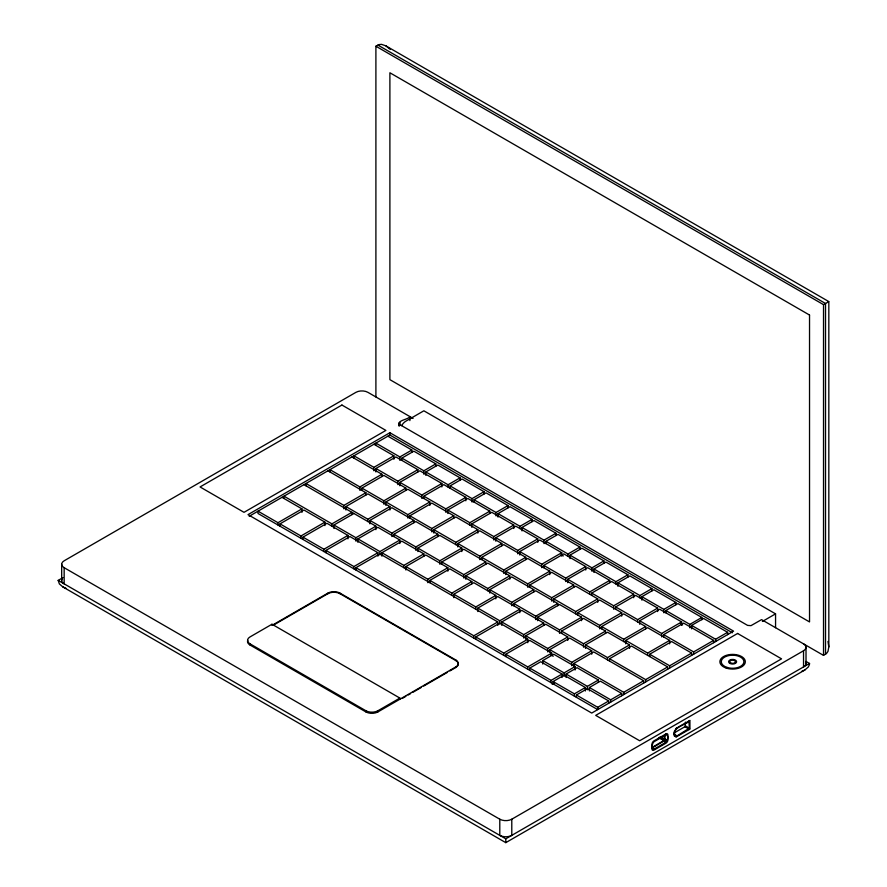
<?xml version="1.0" encoding="UTF-8"?>
<svg xmlns="http://www.w3.org/2000/svg" width="887" height="887" viewBox="0 0 887 887"><rect width="100%" height="100%" fill="white"/><g stroke="black" fill="none" stroke-linecap="round" stroke-linejoin="round"><path stroke-width="1.33" d="M375.9 396.955L375.9 46.224L379.015 44.594L381.565 44.361L385.889 45.869L828.824 301.591L828.824 646.911L827.97 651.413L826.496 653.508L823.524 655.393L761.567 619.625L750.99 625.645L747.586 625.39L399.882 424.651C396.112 420.427 409.162 419.374 409.872 416.568L409.872 420.604M652.045 747.464L664.241 740.346L664.707 734.758M654.007 749.171C651.047 749.803 651.956 743.084 654.007 741.743L665.904 734.879C668.865 734.236 667.955 740.967 665.904 742.308L654.007 749.171L652.012 748.018L664.418 740.745L665.172 734.458M685.407 722.096L685.052 726.63L674.231 732.895M689.41 728.16L677.047 735.888L675.04 735.755C671.925 727.551 684.442 725.233 688.9 721.597L689.41 728.16L685.407 725.854M805.939 661.392L809.532 663.465L809.399 664.673L808.312 666.991L804.853 669.995L505.79 842.65L62.855 586.928L59.385 583.934L58.176 580.397L62.966 577.625M676.936 727.894L674.586 730.821A6.209 3.581 -60 0 0 674.586 736.354L676.936 736.554M389.892 432.723L248.005 514.637L591.718 713.07L733.593 631.156L389.892 432.723L389.892 435.029L732.396 632.775M249.203 516.256L389.892 435.029M576.395 697.304L576.395 694.998L597.716 707.305L597.716 709.611L258.006 513.484L258.006 511.178L277.986 522.709L301.968 508.872L301.968 512.331M353.924 458.102L353.924 455.796L373.904 467.338L393.883 455.796L393.883 459.255M279.982 526.168L279.982 523.862L303.964 510.025L324.941 522.133L324.941 525.592M375.9 471.951L375.9 468.491L395.879 456.949L417.866 469.644L417.866 471.951M375.9 445.418L375.9 443.101L399.882 456.949L411.867 450.031L411.867 452.337M401.878 460.408L401.878 458.102L413.863 451.184L435.85 463.868L435.85 466.185M329.942 471.951L329.942 469.644L359.911 486.952L381.898 474.257L381.898 476.563M361.918 490.411L361.918 488.105L383.894 475.41L405.88 488.105L405.88 490.411M305.96 485.788L305.96 483.482L343.923 505.402L365.91 492.717L365.91 495.024M345.93 510.025L345.93 506.555L367.905 493.871L389.892 506.555L389.892 510.025M279.982 523.862L300.97 535.981L324.941 522.133M375.9 468.491L397.886 481.175L417.866 469.644M302.966 539.44L302.966 537.134L326.937 523.286L347.926 535.404L347.926 538.864M399.882 485.788L399.882 482.328L419.861 470.797L441.848 483.482L441.848 486.952M283.984 498.483L283.984 496.177L331.938 523.862L351.917 512.331L351.917 514.637M401.878 458.102L423.864 470.797L435.85 463.868M333.933 528.475L333.933 525.015L353.924 513.484M425.86 475.41L425.86 471.951L437.845 465.021L460.054 477.849L460.054 480.155M361.918 488.105L383.894 500.789L405.88 488.105M385.889 505.402L385.889 501.942L407.876 489.258L429.851 501.942L429.851 505.402M345.93 506.555L367.905 519.25L389.892 506.555M369.901 523.862L369.901 520.403L391.888 507.708L413.863 520.403L413.863 522.709M302.966 537.134L323.943 549.241L347.926 535.404M325.939 552.712L325.939 550.406L349.921 536.557L377.895 552.712L377.895 556.171M399.882 482.328L421.857 495.024L441.848 483.482M423.864 498.483L423.864 496.177L443.844 484.635L465.819 497.33L465.819 500.789M333.933 525.015L355.92 537.71L375.9 526.168L375.9 529.639M425.86 471.951L448.068 484.768L460.054 477.849M357.916 542.323L357.916 538.864L377.895 527.322L399.882 540.017L399.882 543.476M450.064 488.238L450.064 485.921L462.06 479.002L484.036 491.697L484.036 494.004M385.889 501.942L407.876 514.637L429.851 501.942M409.872 518.097L409.872 515.79L431.858 503.095L453.834 515.79L453.834 518.097M369.901 520.403L391.888 533.098L413.863 520.403M393.883 536.557L393.883 534.251L415.87 521.556L437.845 534.251L437.845 536.557M423.864 496.177L445.839 508.872L465.819 497.33M447.835 513.484L447.835 510.025L467.826 498.483L489.801 511.178L489.801 513.484M325.939 550.406L353.924 566.549L377.895 552.712M357.916 538.864L379.902 551.559L399.882 540.017M450.064 485.921L472.05 498.616L484.036 491.697M355.92 570.008L355.92 567.702L379.902 553.865L497.795 621.931L497.795 625.39M381.898 556.171L381.898 552.712L401.878 541.17L423.864 553.865L423.864 556.171M474.046 502.075L474.046 499.769L486.032 492.85L508.018 505.535L508.018 507.841M409.872 515.79L431.858 528.475L453.834 515.79M828.735 301.647L823.524 304.651L375.9 46.224M433.854 533.098L433.854 529.639L455.829 516.944L477.816 529.639L477.816 533.098M399.882 699.233L399.882 698.08L271.987 624.237L250.012 636.933A8.482 4.89 0 0 0 250.012 643.851L250.012 645.004L365.91 711.917A8.482 4.89 0 0 0 377.895 711.917L455.829 666.924A8.482 4.89 0 0 0 455.829 660.006L339.932 593.093A8.482 4.89 0 0 0 327.946 593.093L273.185 624.703M273.185 625.28L327.946 593.669A8.482 4.89 0 0 1 339.932 593.669L455.829 660.582A8.482 4.89 0 0 1 457.182 666.492M393.883 534.251L415.87 546.935L437.845 534.251M417.866 551.559L417.866 548.088L439.841 535.404L461.828 548.088L461.828 551.559M447.835 510.025L469.822 522.709L489.801 511.178M471.817 527.322L471.817 523.862L491.797 512.331L513.784 525.015L513.784 528.475M381.898 552.712L403.873 565.396L423.864 553.865M474.046 499.769L496.033 512.464L508.018 505.535M405.88 570.008L405.88 566.549L425.86 555.018L447.835 567.702L447.835 571.173M498.028 517.077L498.028 513.617L510.014 506.688L532 519.383L532 521.689M433.854 529.639L455.829 542.323L477.816 529.639M457.836 546.935L457.836 543.476L479.812 530.792L501.798 543.476L501.798 545.782M417.866 548.088L439.841 560.784L461.828 548.088M441.848 564.243L441.848 561.937L463.823 549.241L485.81 561.937L485.81 564.243M471.817 523.862L493.804 536.557L513.784 525.015M495.8 541.17L495.8 537.71L515.779 526.168L537.766 538.864L537.766 542.323M405.88 566.549L427.856 579.244L447.835 567.702M498.028 513.617L520.004 526.301L532 519.383M429.851 582.704L429.851 580.397L449.842 568.855L471.817 581.55L471.817 583.857M522.011 530.925L522.011 527.455L533.996 520.536L555.972 533.231L555.972 535.537M457.836 543.476L479.812 556.171L501.798 543.476M481.807 559.63L481.807 557.324L503.794 544.629L525.769 557.324L525.769 559.63M441.848 561.937L463.823 574.632L485.81 561.937M465.819 579.244L465.819 575.785L487.806 563.09L509.781 575.785L509.781 579.244M495.8 537.71L517.775 550.406L537.766 538.864M519.782 555.018L519.782 551.559L539.762 540.017L561.737 552.712L561.737 556.171M429.851 580.397L451.838 593.093L471.817 581.55M522.011 527.455L543.986 540.15L555.972 533.231M453.834 597.705L453.834 594.246L473.813 582.704L495.8 595.399L495.8 598.858M545.982 543.609L545.982 541.303L557.978 534.384L579.954 547.068L579.954 549.375M481.807 557.324L503.794 570.008L525.769 557.324M505.79 574.632L505.79 571.173L527.776 558.477L549.752 571.173L549.752 574.632M465.819 575.785L487.806 588.469L509.781 575.785M489.801 593.093L489.801 589.622L511.788 576.938L533.763 589.622L533.763 591.928M519.782 551.559L541.757 564.243L561.737 552.712M543.753 567.702L543.753 565.396L563.744 553.865L585.719 566.549L585.719 570.008M453.834 594.246L475.82 606.93L495.8 595.399M545.982 541.303L567.968 553.998L579.954 547.068M477.816 611.542L477.816 608.083L497.795 596.552L519.782 609.236L519.782 612.695M569.964 558.61L569.964 555.151L581.95 548.221L603.936 560.917L603.936 563.223M505.79 571.173L527.776 583.857L549.752 571.173M529.772 587.316L529.772 585.01L551.747 572.326L573.734 585.01L573.734 587.316M489.801 589.622L511.788 602.317L533.763 589.622M513.784 605.777L513.784 603.47L535.759 590.775L557.746 603.47L557.746 605.777M543.753 565.396L565.74 578.091L585.719 566.549M567.735 582.704L567.735 579.244L587.715 567.702L609.702 580.397L609.702 582.704M355.92 567.702L473.813 635.779L497.795 621.931M477.816 608.083L499.791 620.778L519.782 609.236M569.964 555.151L591.951 567.835L603.936 560.917M475.82 639.239L475.82 636.933L499.791 623.084L527.776 639.239L527.776 642.698M501.798 625.39L501.798 621.931L521.778 610.389L543.753 623.084L543.753 625.39M593.946 572.459L593.946 568.988L605.932 562.07L627.918 574.765L627.918 577.071M529.772 585.01L551.747 597.705L573.734 585.01M553.754 602.317L553.754 598.858L575.73 586.163L597.716 598.858L597.716 602.317M513.784 603.47L535.759 616.166L557.746 603.47M537.589 620.678L537.589 617.219L559.564 604.524L581.55 617.219L581.55 620.678M250.012 643.851L365.91 710.764A8.482 4.89 0 0 0 377.895 710.764L399.882 698.08M402.266 698.435L405.836 696.373M408.208 694.998L410.592 693.623M412.976 692.248L421.314 687.436M423.687 686.061L447.503 672.313M449.875 670.938L455.829 667.501A8.482 4.89 0 0 0 456.561 667.024M567.735 579.244L589.722 591.928L609.702 580.397M591.718 595.399L591.718 593.093L611.697 581.55L633.684 594.246L633.684 597.705M501.798 621.931L523.773 634.626L543.753 623.084M593.946 568.988L615.922 581.684L627.918 574.765M525.769 639.239L525.769 635.779L545.76 624.237L567.735 636.933L567.735 640.392M617.929 586.296L617.929 582.837L629.914 575.918L651.901 588.602L651.901 590.908M475.82 636.933L503.794 653.076L527.776 639.239M553.754 598.858L575.73 611.542L597.716 598.858M505.79 656.546L505.79 654.229L529.772 640.392L551.747 653.076L551.747 655.382M577.725 615.013L577.725 612.695L599.712 600.011L621.687 612.695L621.687 616.166M537.589 617.219L559.564 629.903L581.55 617.219M561.571 633.362L561.571 631.056L583.546 618.372L605.533 631.056L605.533 633.362M591.718 593.093L613.693 605.777L633.684 594.246M615.7 609.236L615.7 606.93L635.68 595.399L657.655 608.083L657.655 611.542M525.769 635.779L547.756 648.464L567.735 636.933M617.929 582.837L639.904 595.532L651.901 588.602M549.752 651.923L549.752 649.617L569.731 638.086L591.718 650.77L591.718 654.229M641.9 600.144L641.9 596.685L653.896 589.755L675.872 602.45L675.872 604.757M505.79 654.229L527.776 666.924L551.747 653.076M577.725 612.695L599.712 625.39L621.687 612.695M529.772 670.384L529.772 668.077L540.76 661.735L562.081 674.042L562.081 677.502M542.755 664.041L542.755 660.582L553.754 654.229L575.064 666.536L575.064 670.007M601.708 628.85L601.708 626.544L623.694 613.859L645.669 626.544L645.669 628.85M561.571 631.056L583.546 643.751L605.533 631.056M585.542 648.364L585.542 644.904L607.528 632.209L629.504 644.904L629.504 648.364M615.7 606.93L637.675 619.625L657.655 608.083M639.671 624.237L639.671 620.778L659.662 609.236L681.637 621.931L681.637 625.39M549.752 649.617L571.738 662.312L591.718 650.77M641.9 596.685L663.886 609.369L675.872 602.45M573.734 666.924L573.734 663.465L593.713 651.923L643.674 680.772L643.674 683.079M665.882 612.828L665.882 610.522L677.879 603.603L701.85 617.452L701.85 619.758M529.772 668.077L551.082 680.384L562.081 674.042M542.755 660.582L564.077 672.889L575.064 666.536M601.708 626.544L623.694 639.239L645.669 626.544M553.078 683.844L553.078 681.538L564.077 675.195L585.387 687.503L585.387 690.962M566.072 677.502L566.072 674.042L577.06 667.689L598.381 679.996L598.381 682.303M625.69 643.851L625.69 640.392L647.665 627.697L669.652 640.392L669.652 643.851M552.18 684.365L554.386 683.101M585.542 644.904L607.528 657.589L629.504 644.904M609.524 661.059L609.524 658.753L631.511 646.058L667.656 666.924L667.656 669.23M639.671 620.778L661.658 633.462L681.637 621.931M663.653 636.933L663.653 634.626L683.633 623.084L713.614 640.392L713.614 642.698M665.882 610.522L689.864 624.37L701.85 617.452M691.627 628.85L691.627 625.39L703.624 618.472L727.606 632.309L727.606 634.626M553.078 681.538L574.399 693.845L585.387 687.503M566.072 674.042L587.382 686.35L598.381 679.996M625.69 640.392L647.665 653.076L669.652 640.392M576.395 694.998L587.382 688.656L608.704 700.963L608.704 703.269M589.389 690.962L589.389 687.503L600.377 681.149L621.687 693.457L621.687 695.763M649.672 656.546L649.672 654.229L671.647 641.545L691.627 653.076L691.627 655.382M597.716 707.305L608.704 700.963M589.389 687.503L610.699 699.81L621.687 693.457M573.734 663.465L623.694 692.303L643.674 680.772M609.524 658.753L645.669 679.619L667.656 666.924M649.672 654.229L669.652 665.771L691.627 653.076M663.653 634.626L693.634 651.923L713.614 640.392M691.627 625.39L715.609 639.239L727.606 632.309M762.376 621.465L775.56 613.859L775.56 627.697M413.065 418.42L367.905 392.342A8.482 4.89 0 0 0 355.92 392.342L64.163 560.784A8.482 4.89 0 0 0 64.163 567.702L499.791 819.211A8.482 4.89 0 0 0 511.788 819.211L803.533 650.77A8.482 4.89 0 0 0 803.533 643.851M675.938 728.482L689.931 720.399M675.938 737.13L689.931 729.059M58.176 580.397L505.79 838.825L809.532 663.465M804.853 669.995L801.538 671.459M66.17 588.391L62.855 586.928M377.895 45.071L825.52 303.498L825.52 654.229M775.56 613.859L423.864 410.803L405.88 421.181A8.482 4.89 -60 0 0 401.634 425.66M387.885 436.182L411.867 450.031M373.904 444.254L393.883 455.796M561.027 554.597L563.345 555.938M680.274 623.45L682.668 624.836M351.917 456.949L381.898 474.257M327.946 470.797L365.91 492.717M303.964 484.635L375.9 526.168M684.897 726.741L688.9 729.047M281.977 497.33L301.968 508.872M550.905 654.905L553.222 656.236M674.042 734.159L677.047 735.888M665.172 738.949L667.168 740.102M661.103 737.108L664.707 739.181M665.117 739.436L667.113 740.59M665.073 739.603L667.068 740.756M661.07 737.496L664.662 739.57M665.006 739.813L667.002 740.967M661.048 737.574L664.596 739.769M660.948 737.818L664.551 739.902M664.917 740.013L666.913 741.166M659.684 737.252L664.485 740.024M664.806 740.213L666.813 741.366M659.529 737.474L664.407 740.135M664.696 740.401L666.691 741.554M659.385 737.629L664.241 740.346M664.563 740.578L666.558 741.732M664.418 740.745L666.414 741.898M659.074 737.862L663.875 740.634M664.285 740.867L666.292 742.02M663.897 741.155L665.904 742.308M385.889 45.869L390.213 49.35M827.97 641.423L828.824 646.911M823.524 304.651L823.524 655.393M806.017 647.31L806.017 663.465M803.533 650.77L803.533 666.924A8.482 4.89 0 0 0 805.95 662.822M715.609 639.239L715.609 641.545M693.634 651.923L693.634 654.229M689.864 624.37L689.864 627.83M669.652 665.771L669.652 668.077M663.886 609.369L663.886 612.828M661.658 633.462L661.658 636.933M647.665 653.076L647.665 655.382M645.669 679.619L645.669 681.926M639.904 595.532L639.904 597.838M637.675 619.625L637.675 621.931M623.694 639.239L623.694 641.545M623.694 692.303L623.694 694.61M615.922 581.684L615.922 583.99M613.693 605.777L613.693 609.236M610.699 699.81L610.699 702.116M607.528 657.589L607.528 659.906M599.712 625.39L599.712 628.85M591.951 567.835L591.951 571.295M589.722 591.928L589.722 594.246M587.382 686.35L587.382 689.809M583.546 643.751L583.546 647.211M575.73 611.542L575.73 613.859M574.399 693.845L574.399 696.151M571.738 662.312L571.738 665.771M567.968 553.998L567.968 556.304M565.74 578.091L565.74 581.55M564.077 672.889L564.077 676.349M559.564 629.903L559.564 633.362M551.747 597.705L551.747 601.164M551.082 680.384L551.082 682.691M547.756 648.464L547.756 651.923M543.986 540.15L543.986 543.609M541.757 564.243L541.757 567.702M535.759 616.166L535.759 619.625M527.776 583.857L527.776 587.316M527.776 666.924L527.776 669.23M523.773 634.626L523.773 638.086M520.004 526.301L520.004 528.608M517.775 550.406L517.775 553.865M511.788 602.317L511.788 605.777M511.788 819.211L511.788 835.366A8.482 4.89 0 0 1 499.791 835.366L499.791 819.211M505.79 838.825L505.79 842.65M503.794 570.008L503.794 573.479M503.794 653.076L503.794 655.382M499.791 620.778L499.791 624.237M496.033 512.464L496.033 515.924M493.804 536.557L493.804 540.017M487.806 588.469L487.806 590.775M479.812 556.171L479.812 559.63M475.82 606.93L475.82 609.236M473.813 635.779L473.813 638.086M472.05 498.616L472.05 502.075M469.822 522.709L469.822 525.015M463.823 574.632L463.823 578.091M455.829 542.323L455.829 544.629M455.829 660.006L455.829 660.582M455.829 666.924L455.829 667.501M451.838 593.093L451.838 595.399M448.068 484.768L448.068 487.074M445.839 508.872L445.839 512.331M439.841 560.784L439.841 564.243M431.858 528.475L431.858 531.945M427.856 579.244L427.856 582.704M423.864 470.797L423.864 474.257M421.857 495.024L421.857 498.483M415.87 546.935L415.87 550.406M407.876 514.637L407.876 518.097M403.873 565.396L403.873 567.702M399.882 422.334L399.882 425.028M399.882 456.949L399.882 460.408M399.427 422.678L399.272 425.56M399.15 423.066L399.15 425.76M399.072 423.276L399.072 425.971M397.886 481.175L397.886 484.635M391.888 533.098L391.888 536.557M383.894 500.789L383.894 504.248M379.902 551.559L379.902 555.018M377.895 710.764L377.895 711.917M373.904 467.338L373.904 470.797M367.905 519.25L367.905 521.556M365.91 710.764L365.91 711.917M359.911 486.952L359.911 490.411M355.92 537.71L355.92 541.17M353.924 566.549L353.924 568.855M343.923 505.402L343.923 508.872M339.932 593.093L339.932 593.669M331.938 523.862L331.938 526.168M327.946 593.093L327.946 593.669M323.943 549.241L323.943 551.559M300.97 535.981L300.97 538.287M277.986 522.709L277.986 525.015M271.987 624.237L271.987 625.39M64.163 567.702L64.163 583.857A8.482 4.89 0 0 1 62.334 578.524M61.68 564.243L61.68 580.397M250.012 645.004A8.482 4.89 0 0 1 247.817 640.281M688.933 720.976A1.408 0.82 -60 0 1 689.931 721.552L689.931 727.905A1.408 0.82 -60 0 1 688.933 729.635M341.927 405.037L200.052 486.952L244.014 512.331L385.889 430.417L341.927 405.037M737.596 633.462L595.709 715.377L639.671 740.767L781.558 658.853L737.596 633.462M665.949 733.948L653.963 740.867A2.827 1.63 -60 0 0 651.967 744.326L651.967 748.95A2.827 1.63 -60 0 0 653.963 750.103L665.949 743.173A2.827 1.63 -60 0 0 667.944 739.714L667.944 735.101A2.827 1.63 -60 0 0 665.949 733.948M809.532 315.04L389.892 72.767L389.892 379.647L809.532 621.931L809.532 315.04M729.768 663.365A4.003 2.317 0 0 0 736.465 662.334A4.003 2.317 0 0 0 731.564 659.496A4.003 2.317 0 0 0 729.768 663.365M730.6 662.888A2.827 1.63 0 0 0 735.323 662.157A2.827 1.63 0 0 0 731.864 660.161A2.827 1.63 0 0 0 730.6 662.888M726.242 668.088A12.717 7.34 0 0 0 745.313 661.735A12.717 7.34 0 0 0 726.242 655.371A12.717 7.34 0 0 0 726.242 668.088M726.941 667.39A11.309 6.531 0 0 0 743.905 661.735A11.309 6.531 0 0 0 726.941 656.081A11.309 6.531 0 0 0 726.941 667.39"/></g></svg>
